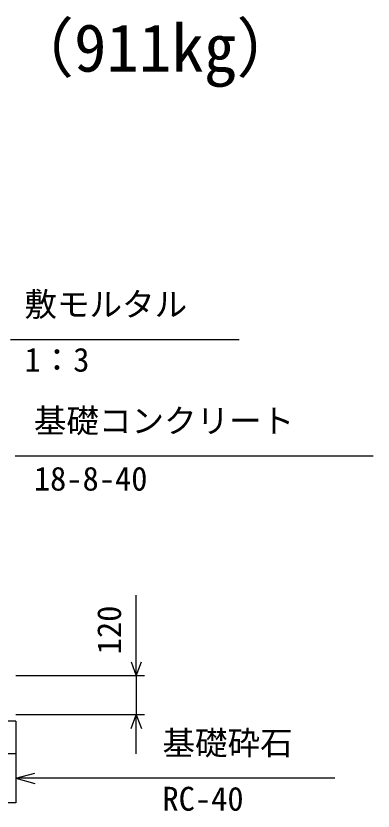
# Model space of a CAD drawing. Units: millimetres, scale not verified. Extents: x -67200 to 67200, y -23760 to 23760.
# Drawn here: x 13528 to 14625, y 14899 to 17340 of the extents above; entities that cross this region are included whole.
import ezdxf
from ezdxf.enums import TextEntityAlignment as Align

# ---------------------------------------------------------------- set-up
doc = ezdxf.new("R2010")
doc.units = ezdxf.units.MM
doc.header["$LTSCALE"] = 80
for name, color, linetype, lineweight in [('0-1_DIM', 7, 'Continuous', 25), ('0-6_OUTLINE', 1, 'Continuous', 25), ('0-8_TXT', 7, 'Continuous', 25)]:
    doc.layers.add(name, color=color, linetype=linetype, lineweight=lineweight)
doc.styles.add('ＭＳ ゴシック', font='')
doc.styles.get('ＭＳ ゴシック').set_extended_font_data('MS Gothic')

msp = doc.modelspace()

# ---------------------------------------------------------------- linework, layer by layer
at = {"layer": '0-1_DIM'}
for p, q in [((14213.6, 16345.56), (13511.18, 16345.56)), ((14625.21, 15988.05), (13525.66, 15988.05)), ((13897.77, 15314.21), (13897.77, 15561.9)), ((13922.77, 15314.21), (13527.77, 15314.21)), ((13897.77, 15314.21), (13897.77, 15194.21)), ((13922.77, 15194.21), (13527.77, 15194.21)), ((13897.77, 15074.21), (13897.77, 15194.21)), ((13527.77, 14999.21), (13585.72, 15014.74)), ((14508.09, 14999.21), (13527.77, 14999.21)), ((13527.77, 14999.21), (13585.72, 14983.68))]:
    msp.add_line(p, q, dxfattribs=at)
for points in [[(13882.38, 15356.49), (13897.77, 15314.21), (13913.16, 15356.49)], [(13882.38, 15151.92), (13897.77, 15194.21), (13913.16, 15151.92)]]:
    msp.add_lwpolyline(points, dxfattribs=at)
at = {"layer": '0-6_OUTLINE'}
for p, q in [((13527.77, 15174.21), (12527.77, 15174.21)), ((13527.77, 15174.21), (13527.77, 14924.21)), ((13527.77, 15074.21), (12527.77, 15074.21)), ((13527.77, 14924.21), (12527.77, 14924.21))]:
    msp.add_line(p, q, dxfattribs=at)

# ---------------------------------------------------------------- texts
at = {"layer": '0-1_DIM', "style": 'ＭＳ ゴシック'}
for s, p in [('敷モルタル', (13554.03, 16395.56)), ('1：3', (13554.03, 16225.44)), ('基礎コンクリート', (13582.92, 16038.05)), ('18-8-40', (13582.92, 15860.42)), ('基礎砕石', (13978.02, 15049.21)), ('RC-40', (13978.02, 14877.83))]:
    msp.add_text(s, height=73.31, dxfattribs=at).set_placement(p, align=Align.BOTTOM_LEFT)
msp.add_text('120', height=73.31, rotation=90, dxfattribs=at).set_placement((13872.77, 15379.85), align=Align.BOTTOM_LEFT)
at = {"layer": '0-8_TXT', "style": 'ＭＳ ゴシック'}
msp.add_text('（911kg）', height=146.6, dxfattribs=at).set_placement((13506.38, 17124.45), align=Align.BOTTOM_LEFT)

doc.saveas('drawing.dxf')
